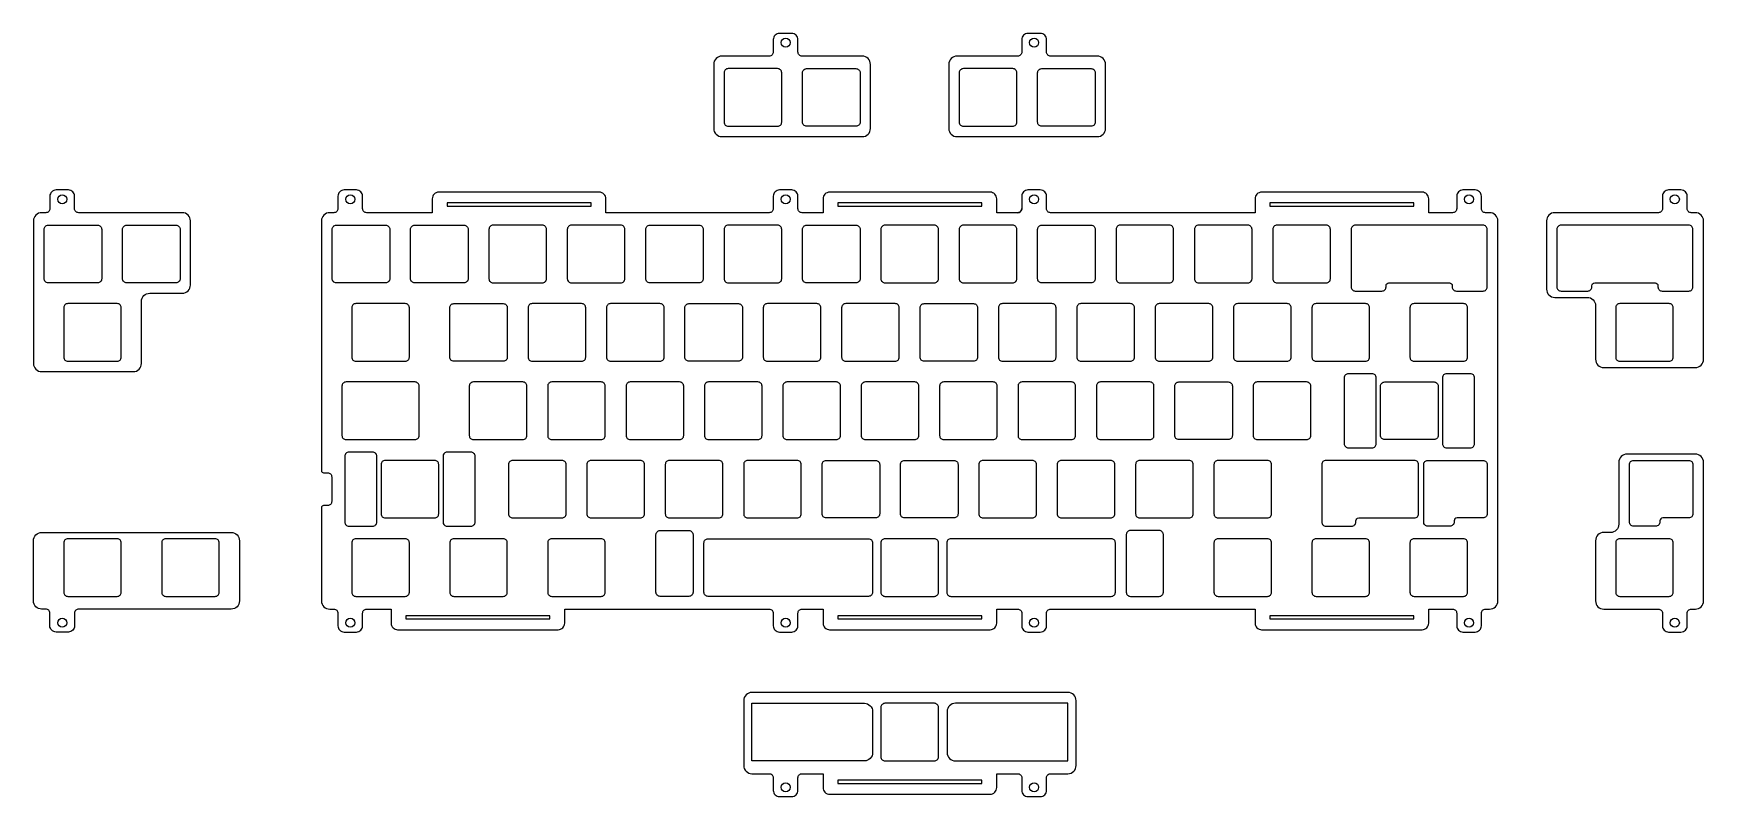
# Model space of a CAD drawing. Header units: millimetres. Extents: x 11 to 417, y 11 to 196.
import ezdxf

# ---------------------------------------------------------------- set-up
doc = ezdxf.new("R2010")
doc.units = ezdxf.units.MM
doc.header["$MEASUREMENT"] = 0
doc.layers.add('line', color=7, linetype='Continuous')
doc.layers.add('REF', color=7, linetype='Continuous')

# ---------------------------------------------------------------- blocks, each defined once
blk = doc.blocks.new('A$C2d617164')
blk.add_line((-3, 0.75), (-3, -2.27))
blk.add_arc((-4, -2.27), 1, 270, 0)

msp = doc.modelspace()

# ---------------------------------------------------------------- linework, layer by layer
at = {"linetype": 'Continuous'}
for points in [[(195.3, 196.39), (192.3, 196.39, 0.414214), (190.8, 194.89), (190.8, 191.87, -0.414214), (189.8, 190.87), (178.32, 190.87, 0.414214), (176.32, 188.87), (176.32, 173.29, 0.414214), (178.32, 171.29), (212.42, 171.29, 0.414214), (214.42, 173.29), (214.42, 188.87, 0.414214), (212.42, 190.87), (197.8, 190.87, -0.414214), (196.8, 191.87), (196.8, 194.89, 0.414214)], [(269.57, 190.87), (258.2, 190.87, -0.414214), (257.2, 191.87), (257.2, 194.89, 0.414214), (255.7, 196.39), (252.7, 196.39, 0.414214), (251.2, 194.89), (251.2, 191.87, -0.414214), (250.2, 190.87), (235.47, 190.87, 0.414214), (233.47, 188.87), (233.47, 173.29, 0.414214), (235.47, 171.29), (269.57, 171.29, 0.414214), (271.57, 173.29), (271.57, 188.87, 0.414214)], [(14, 152.81), (13, 152.81, 0.414214), (11, 150.81), (11, 116.18, 0.414214), (13, 114.18), (35.26, 114.18, 0.414214), (37.26, 116.18), (37.26, 131.23, -0.414214), (39.26, 133.23), (47.17, 133.23, 0.414214), (49.17, 135.23), (49.17, 150.81, 0.414214), (47.17, 152.81), (22, 152.81, -0.414214), (21, 153.81), (21, 156.83, 0.414214), (19.5, 158.33), (16.5, 158.33, 0.414214), (15, 156.83), (15, 153.81, -0.414214)], [(392.63, 115.18), (414.9, 115.18, 0.414214), (416.9, 117.18), (416.9, 150.81, 0.414214), (414.9, 152.81), (413.9, 152.81, -0.414214), (412.9, 153.81), (412.9, 156.83, 0.414214), (411.4, 158.33), (408.4, 158.33, 0.414214), (406.9, 156.83), (406.9, 153.81, -0.414214), (405.9, 152.81), (380.72, 152.81, 0.414214), (378.72, 150.81), (378.72, 134.23, 0.414214), (380.72, 132.23), (388.63, 132.23, -0.414214), (390.63, 130.23), (390.63, 117.18, 0.414214)]]:
    msp.add_lwpolyline(points, format="xyb", close=True, dxfattribs=at)
for points in [[(179.85, 173.82), (191.85, 173.82, 0.414214), (192.85, 174.82), (192.85, 186.82, 0.414214), (191.85, 187.82), (179.85, 187.82, 0.414214), (178.85, 186.82), (178.85, 174.82, 0.414214)], [(210.9, 173.82), (198.9, 173.82, -0.414214), (197.9, 174.82), (197.9, 186.82, -0.414214), (198.9, 187.82), (210.9, 187.82, -0.414214), (211.9, 186.82), (211.9, 174.82, -0.414214)], [(250, 186.82, 0.414214), (249, 187.82), (237, 187.82, 0.414214), (236, 186.82), (236, 174.82, 0.414214), (237, 173.82), (249, 173.82, 0.414214), (250, 174.82)], [(256.05, 187.82), (268.05, 187.82, -0.414214), (269.05, 186.82), (269.05, 174.82, -0.414214), (268.05, 173.82), (256.05, 173.82, -0.414214), (255.05, 174.82), (255.05, 186.82, -0.414214)], [(14.6, 149.76), (26.6, 149.76, -0.414214), (27.6, 148.76), (27.6, 136.76, -0.414214), (26.6, 135.76), (14.6, 135.76, -0.414214), (13.6, 136.76), (13.6, 148.76, -0.414214)], [(45.65, 149.76, -0.414214), (46.65, 148.76), (46.65, 136.76, -0.414214), (45.65, 135.76), (33.65, 135.76, -0.414214), (32.65, 136.76), (32.65, 148.76, -0.414214), (33.65, 149.76)], [(382.25, 149.76, 0.414214), (381.25, 148.76), (381.25, 134.76, 0.414214), (382.25, 133.76), (388.73, 133.76, 0.414214), (389.73, 134.76), (389.73, 135.06, -0.414214), (390.43, 135.76), (405.11, 135.76, -0.414214), (405.81, 135.06), (405.81, 134.76, 0.414214), (406.81, 133.76), (413.3, 133.76, 0.414214), (414.3, 134.76), (414.3, 148.76, 0.414214), (413.3, 149.76)], [(31.36, 130.71), (19.36, 130.71, 0.414214), (18.36, 129.71), (18.36, 117.71, 0.414214), (19.36, 116.71), (31.36, 116.71, 0.414214), (32.36, 117.71), (32.36, 129.71, 0.414214)], [(395.53, 117.71, 0.414214), (396.53, 116.71), (408.53, 116.71, 0.414214), (409.53, 117.71), (409.53, 129.71, 0.414214), (408.53, 130.71), (396.53, 130.71, 0.414214), (395.53, 129.71)], [(22, 56.46, 0.414214), (21, 55.46), (21, 52.39, -0.414214), (19.5, 50.89), (16.5, 50.89, -0.414214), (15, 52.39), (15, 55.46, 0.414214), (14, 56.46), (13, 56.46, -0.414214), (11, 58.46), (11, 73.08, -0.414214), (13, 75.08), (59.08, 75.08, -0.414214), (61.08, 73.08), (61.08, 58.46, -0.414214), (59.08, 56.46)], [(19.36, 73.56, 0.414214), (18.36, 72.56), (18.36, 60.56, 0.414214), (19.36, 59.56), (31.36, 59.56, 0.414214), (32.36, 60.56), (32.36, 72.56, 0.414214), (31.36, 73.56)], [(56.17, 72.56, 0.414214), (55.17, 73.56), (43.17, 73.56, 0.414214), (42.17, 72.56), (42.17, 60.56, 0.414214), (43.17, 59.56), (55.17, 59.56, 0.414214), (56.17, 60.56)], [(229.95, 33.56), (217.95, 33.56, 0.414214), (216.95, 32.56), (216.95, 20.56, 0.414214), (217.95, 19.56), (229.95, 19.56, 0.414214), (230.95, 20.56), (230.95, 32.56, 0.414214)]]:
    msp.add_lwpolyline(points, format="xyb", close=True)
msp.add_lwpolyline([(241.5, 14.06), (241.5, 14.86), (206.5, 14.86), (206.5, 14.06)], close=True)
for centre in [(193.8, 194.14), (254.2, 194.14), (18, 156.08), (409.9, 156.08), (18, 53.14), (193.8, 13.14), (254.2, 13.14)]:
    msp.add_circle(centre, 1.1)
at = {"layer": 'line'}
for points in [[(394.27, 75.08), (392.63, 75.08, 0.414214), (390.63, 73.08), (390.63, 58.46, 0.414214), (392.63, 56.46), (405.9, 56.46, -0.414214), (406.9, 55.46), (406.9, 52.39, 0.414214), (408.4, 50.89), (411.4, 50.89, 0.414214), (412.9, 52.39), (412.9, 55.46, -0.414214), (413.9, 56.46), (414.9, 56.46, 0.414214), (416.9, 58.46), (416.9, 92.13, 0.414214), (414.9, 94.13), (398.27, 94.13, 0.414214), (396.27, 92.13), (396.27, 77.08, -0.414214)], [(413.3, 92.61, -0.414214), (414.3, 91.61), (414.3, 79.61, -0.414214), (413.3, 78.61), (406.97, 78.61, 0.414214), (406.27, 77.91), (406.27, 77.61, -0.414214), (405.27, 76.61), (399.87, 76.61, -0.414214), (398.87, 77.61), (398.87, 91.61, -0.414214), (399.87, 92.61)], [(408.53, 59.56, 0.414214), (409.53, 60.56), (409.53, 72.56, 0.414214), (408.53, 73.56), (396.53, 73.56, 0.414214), (395.53, 72.56), (395.53, 60.56, 0.414214), (396.53, 59.56)], [(183.61, 34.21), (183.61, 18.46, 0.414214), (185.61, 16.46), (189.8, 16.46, -0.414214), (190.8, 15.46), (190.8, 12.39, 0.414214), (192.3, 10.89), (195.3, 10.89, 0.414214), (196.8, 12.39), (196.8, 15.46, -0.414214), (197.8, 16.46), (202.9, 16.46), (202.9, 13.51), (202.9, 13.06, 0.414214), (204.5, 11.46), (243.5, 11.46, 0.414214), (245.1, 13.06), (245.1, 13.51), (245.1, 16.46), (250.2, 16.46, -0.414214), (251.2, 15.46), (251.2, 12.39, 0.414214), (252.7, 10.89), (255.7, 10.89, 0.414214), (257.2, 12.39), (257.2, 15.46, -0.414214), (258.2, 16.46), (262.4, 16.46, 0.414214), (264.4, 18.46), (264.4, 34.21, 0.414214), (262.4, 36.21), (185.61, 36.21, 0.414214)]]:
    msp.add_lwpolyline(points, format="xyb", close=True, dxfattribs=at)
at = {"layer": 'line', "linetype": 'Continuous'}
for points in [[(185.61, 33.56), (212.95, 33.56, -0.414214), (214.95, 31.56), (214.95, 21.56, -0.414214), (212.95, 19.56), (185.61, 19.56)], [(262.4, 33.56), (235.06, 33.56, 0.414214), (233.06, 31.56), (233.06, 21.56, 0.414214), (235.06, 19.56), (262.4, 19.56)]]:
    msp.add_lwpolyline(points, format="xyb", close=True, dxfattribs=at)
at = {"layer": 'line'}
msp.add_circle((409.9, 53.14), 1.1, dxfattribs=at)
at = {"layer": 'REF'}
for p, q in [((206.5, 154.4), (241.5, 154.4)), ((101.52, 54.06), (136.52, 54.06))]:
    msp.add_line(p, q, dxfattribs=at)
for points in [[(245.1, 152.81), (245.1, 156.2, 0.414214), (243.5, 157.8), (204.5, 157.8, 0.414214), (202.9, 156.2), (202.9, 152.81), (197.8, 152.81, -0.414214), (196.8, 153.81), (196.8, 156.83, 0.414214), (195.3, 158.33), (192.3, 158.33, 0.414214), (190.8, 156.83), (190.8, 153.81, -0.414214), (189.8, 152.81), (150.12, 152.81), (150.12, 156.2, 0.414214), (148.52, 157.8), (109.52, 157.8, 0.414214), (107.92, 156.2), (107.92, 152.81), (92, 152.81, -0.414214), (91, 153.81), (91, 156.83, 0.414214), (89.5, 158.33), (86.5, 158.33, 0.414214), (85, 156.83), (85, 153.81, -0.414214), (84, 152.81), (83, 152.81, 0.414214), (81, 150.81), (81, 90.11, 0.414214), (81.5, 89.61), (82.5, 89.61, -0.414214), (83.5, 88.61), (83.5, 82.61, -0.414214), (82.5, 81.61), (81.5, 81.61, 0.414214), (81, 81.11), (81, 58.46, 0.414214), (83, 56.46), (84, 56.46, -0.414214), (85, 55.46), (85, 52.39, 0.414214), (86.5, 50.89), (89.5, 50.89, 0.414214), (91, 52.39), (91, 55.46, -0.414214), (92, 56.46), (97.92, 56.46), (97.92, 53.51), (97.92, 53.06, 0.414214), (99.52, 51.46), (138.52, 51.46, 0.414214), (140.12, 53.06), (140.12, 53.51), (140.12, 56.46), (189.8, 56.46, -0.414214), (190.8, 55.46), (190.8, 52.39, 0.414214), (192.3, 50.89), (195.3, 50.89, 0.414214), (196.8, 52.39), (196.8, 55.46, -0.414214), (197.8, 56.46), (202.9, 56.46), (202.9, 53.51), (202.9, 53.06, 0.414214), (204.5, 51.46), (243.5, 51.46, 0.414214), (245.1, 53.06), (245.1, 53.51), (245.1, 56.46), (250.2, 56.46, -0.414214), (251.2, 55.46), (251.2, 52.39, 0.414214), (252.7, 50.89), (255.7, 50.89, 0.414214), (257.2, 52.39), (257.2, 55.46, -0.414214), (258.2, 56.46), (307.89, 56.46), (307.89, 53.51), (307.89, 53.06, 0.414214), (309.49, 51.46), (348.49, 51.46, 0.414214), (350.09, 53.06), (350.09, 53.51), (350.09, 56.46), (355.9, 56.46, -0.414214), (356.9, 55.46), (356.9, 52.39, 0.414214), (358.4, 50.89), (361.4, 50.89, 0.414214), (362.9, 52.39), (362.9, 55.46, -0.414214), (363.9, 56.46), (364.9, 56.46, 0.414214), (366.9, 58.46), (366.9, 150.81, 0.414214), (364.9, 152.81), (363.9, 152.81, -0.414214), (362.9, 153.81), (362.9, 156.83, 0.414214), (361.4, 158.33), (358.4, 158.33, 0.414214), (356.9, 156.83), (356.9, 153.81, -0.414214), (355.9, 152.81), (350.09, 152.81), (350.09, 156.2, 0.414214), (348.49, 157.8), (309.49, 157.8, 0.414214), (307.89, 156.2), (307.89, 152.81), (258.2, 152.81, -0.414214), (257.2, 153.81), (257.2, 156.83, 0.414214), (255.7, 158.33), (252.7, 158.33, 0.414214), (251.2, 156.83), (251.2, 153.81, -0.414214), (250.2, 152.81)], [(84.6, 149.76), (96.6, 149.76, -0.414214), (97.6, 148.76), (97.6, 136.76, -0.414214), (96.6, 135.76), (84.6, 135.76, -0.414214), (83.6, 136.76), (83.6, 148.76, -0.414214)], [(115.65, 149.76, -0.414214), (116.65, 148.76), (116.65, 136.76, -0.414214), (115.65, 135.76), (103.65, 135.76, -0.414214), (102.65, 136.76), (102.65, 148.76, -0.414214), (103.65, 149.76)], [(122.7, 135.76), (134.7, 135.76, 0.414214), (135.7, 136.76), (135.7, 148.76, 0.414214), (134.7, 149.76), (122.7, 149.76, 0.414214), (121.7, 148.76), (121.7, 136.76, 0.414214)], [(153.75, 135.76, 0.414214), (154.75, 136.76), (154.75, 148.76, 0.414214), (153.75, 149.76), (141.75, 149.76, 0.414214), (140.75, 148.76), (140.75, 136.76, 0.414214), (141.75, 135.76)], [(173.8, 148.76), (173.8, 136.76, -0.414214), (172.8, 135.76), (160.8, 135.76, -0.414214), (159.8, 136.76), (159.8, 148.76, -0.414214), (160.8, 149.76), (172.8, 149.76, -0.414214)], [(179.85, 135.76), (191.85, 135.76, 0.414214), (192.85, 136.76), (192.85, 148.76, 0.414214), (191.85, 149.76), (179.85, 149.76, 0.414214), (178.85, 148.76), (178.85, 136.76, 0.414214)], [(210.9, 135.76), (198.9, 135.76, -0.414214), (197.9, 136.76), (197.9, 148.76, -0.414214), (198.9, 149.76), (210.9, 149.76, -0.414214), (211.9, 148.76), (211.9, 136.76, -0.414214)], [(216.95, 136.76, 0.414214), (217.95, 135.76), (229.95, 135.76, 0.414214), (230.95, 136.76), (230.95, 148.76, 0.414214), (229.95, 149.76), (217.95, 149.76, 0.414214), (216.95, 148.76)], [(250, 148.76, 0.414214), (249, 149.76), (237, 149.76, 0.414214), (236, 148.76), (236, 136.76, 0.414214), (237, 135.76), (249, 135.76, 0.414214), (250, 136.76)], [(256.05, 149.76), (268.05, 149.76, -0.414214), (269.05, 148.76), (269.05, 136.76, -0.414214), (268.05, 135.76), (256.05, 135.76, -0.414214), (255.05, 136.76), (255.05, 148.76, -0.414214)], [(288.1, 136.76), (288.1, 148.76, 0.414214), (287.1, 149.76), (275.1, 149.76, 0.414214), (274.1, 148.76), (274.1, 136.76, 0.414214), (275.1, 135.76), (287.1, 135.76, 0.414214)], [(307.15, 148.76, 0.414214), (306.15, 149.76), (294.15, 149.76, 0.414214), (293.15, 148.76), (293.15, 136.76, 0.414214), (294.15, 135.76), (306.15, 135.76, 0.414214), (307.15, 136.76)], [(326.2, 136.76), (326.2, 148.76, 0.414214), (325.2, 149.76), (313.2, 149.76, 0.414214), (312.2, 148.76), (312.2, 136.76, 0.414214), (313.2, 135.76), (325.2, 135.76, 0.414214)], [(332.25, 149.76, 0.414214), (331.25, 148.76), (331.25, 134.76, 0.414214), (332.25, 133.76), (338.73, 133.76, 0.414214), (339.73, 134.76), (339.73, 135.06, -0.414214), (340.43, 135.76), (355.11, 135.76, -0.414214), (355.81, 135.06), (355.81, 134.76, 0.414214), (356.81, 133.76), (363.3, 133.76, 0.414214), (364.3, 134.76), (364.3, 148.76, 0.414214), (363.3, 149.76)], [(101.36, 130.71), (89.36, 130.71, 0.414214), (88.36, 129.71), (88.36, 117.71, 0.414214), (89.36, 116.71), (101.36, 116.71, 0.414214), (102.36, 117.71), (102.36, 129.71, 0.414214)], [(125.17, 130.71, -0.414214), (126.17, 129.71), (126.17, 117.71, -0.414214), (125.17, 116.71), (113.17, 116.71, -0.414214), (112.17, 117.71), (112.17, 129.71, -0.414214), (113.17, 130.71)], [(131.22, 117.71, 0.414214), (132.22, 116.71), (144.22, 116.71, 0.414214), (145.22, 117.71), (145.22, 129.71, 0.414214), (144.22, 130.71), (132.22, 130.71, 0.414214), (131.22, 129.71)], [(150.27, 129.71), (150.27, 117.71, 0.414214), (151.27, 116.71), (163.27, 116.71, 0.414214), (164.27, 117.71), (164.27, 129.71, 0.414214), (163.27, 130.71), (151.27, 130.71, 0.414214)], [(169.32, 117.71), (169.32, 129.71, -0.414214), (170.32, 130.71), (182.32, 130.71, -0.414214), (183.32, 129.71), (183.32, 117.71, -0.414214), (182.32, 116.71), (170.32, 116.71, -0.414214)], [(201.37, 116.71, 0.414214), (202.37, 117.71), (202.37, 129.71, 0.414214), (201.37, 130.71), (189.37, 130.71, 0.414214), (188.37, 129.71), (188.37, 117.71, 0.414214), (189.37, 116.71)], [(208.42, 130.71, 0.414214), (207.42, 129.71), (207.42, 117.71, 0.414214), (208.42, 116.71), (220.42, 116.71, 0.414214), (221.42, 117.71), (221.42, 129.71, 0.414214), (220.42, 130.71)], [(226.47, 117.71), (226.47, 129.71, -0.414214), (227.47, 130.71), (239.47, 130.71, -0.414214), (240.47, 129.71), (240.47, 117.71, -0.414214), (239.47, 116.71), (227.47, 116.71, -0.414214)], [(245.52, 129.71), (245.52, 117.71, 0.414214), (246.52, 116.71), (258.52, 116.71, 0.414214), (259.52, 117.71), (259.52, 129.71, 0.414214), (258.52, 130.71), (246.52, 130.71, 0.414214)], [(277.57, 130.71), (265.57, 130.71, 0.414214), (264.57, 129.71), (264.57, 117.71, 0.414214), (265.57, 116.71), (277.57, 116.71, 0.414214), (278.57, 117.71), (278.57, 129.71, 0.414214)], [(283.62, 129.71), (283.62, 117.71, 0.414214), (284.62, 116.71), (296.62, 116.71, 0.414214), (297.62, 117.71), (297.62, 129.71, 0.414214), (296.62, 130.71), (284.62, 130.71, 0.414214)], [(302.67, 117.71, 0.414214), (303.67, 116.71), (315.67, 116.71, 0.414214), (316.67, 117.71), (316.67, 129.71, 0.414214), (315.67, 130.71), (303.67, 130.71, 0.414214), (302.67, 129.71)], [(321.72, 117.71, 0.414214), (322.72, 116.71), (334.72, 116.71, 0.414214), (335.72, 117.71), (335.72, 129.71, 0.414214), (334.72, 130.71), (322.72, 130.71, 0.414214), (321.72, 129.71)], [(345.53, 117.71, 0.414214), (346.53, 116.71), (358.53, 116.71, 0.414214), (359.53, 117.71), (359.53, 129.71, 0.414214), (358.53, 130.71), (346.53, 130.71, 0.414214), (345.53, 129.71)], [(337.35, 112.66, 0.414214), (336.35, 113.66), (330.55, 113.66, 0.414214), (329.55, 112.66), (329.55, 96.66, 0.414214), (330.55, 95.66), (336.35, 95.66, 0.414214), (337.35, 96.66)], [(361.23, 96.66), (361.23, 112.66, 0.414214), (360.23, 113.66), (354.43, 113.66, 0.414214), (353.43, 112.66), (353.43, 96.66, 0.414214), (354.43, 95.66), (360.23, 95.66, 0.414214)], [(103.74, 97.66, 0.414214), (104.74, 98.66), (104.74, 110.66, 0.414214), (103.74, 111.66), (86.98, 111.66, 0.414214), (85.98, 110.66), (85.98, 98.66, 0.414214), (86.98, 97.66)], [(116.93, 98.66, 0.414214), (117.93, 97.66), (129.93, 97.66, 0.414214), (130.93, 98.66), (130.93, 110.66, 0.414214), (129.93, 111.66), (117.93, 111.66, 0.414214), (116.93, 110.66)], [(136.98, 111.66, 0.414214), (135.98, 110.66), (135.98, 98.66, 0.414214), (136.98, 97.66), (148.98, 97.66, 0.414214), (149.98, 98.66), (149.98, 110.66, 0.414214), (148.98, 111.66)], [(169.03, 110.66, 0.414214), (168.03, 111.66), (156.03, 111.66, 0.414214), (155.03, 110.66), (155.03, 98.66, 0.414214), (156.03, 97.66), (168.03, 97.66, 0.414214), (169.03, 98.66)], [(188.08, 98.66), (188.08, 110.66, 0.414214), (187.08, 111.66), (175.08, 111.66, 0.414214), (174.08, 110.66), (174.08, 98.66, 0.414214), (175.08, 97.66), (187.08, 97.66, 0.414214)], [(194.13, 97.66), (206.13, 97.66, 0.414214), (207.13, 98.66), (207.13, 110.66, 0.414214), (206.13, 111.66), (194.13, 111.66, 0.414214), (193.13, 110.66), (193.13, 98.66, 0.414214)], [(212.18, 110.66), (212.18, 98.66, 0.414214), (213.18, 97.66), (225.18, 97.66, 0.414214), (226.18, 98.66), (226.18, 110.66, 0.414214), (225.18, 111.66), (213.18, 111.66, 0.414214)], [(245.23, 98.66), (245.23, 110.66, 0.414214), (244.23, 111.66), (232.23, 111.66, 0.414214), (231.23, 110.66), (231.23, 98.66, 0.414214), (232.23, 97.66), (244.23, 97.66, 0.414214)], [(264.28, 98.66), (264.28, 110.66, 0.414214), (263.28, 111.66), (251.28, 111.66, 0.414214), (250.28, 110.66), (250.28, 98.66, 0.414214), (251.28, 97.66), (263.28, 97.66, 0.414214)], [(269.33, 98.66, 0.414214), (270.33, 97.66), (282.33, 97.66, 0.414214), (283.33, 98.66), (283.33, 110.66, 0.414214), (282.33, 111.66), (270.33, 111.66, 0.414214), (269.33, 110.66)], [(302.38, 110.66), (302.38, 98.66, -0.414214), (301.38, 97.66), (289.38, 97.66, -0.414214), (288.38, 98.66), (288.38, 110.66, -0.414214), (289.38, 111.66), (301.38, 111.66, -0.414214)], [(320.43, 97.66, 0.414214), (321.43, 98.66), (321.43, 110.66, 0.414214), (320.43, 111.66), (308.43, 111.66, 0.414214), (307.43, 110.66), (307.43, 98.66, 0.414214), (308.43, 97.66)], [(339.39, 111.66), (351.39, 111.66, -0.414214), (352.39, 110.66), (352.39, 98.66, -0.414214), (351.39, 97.66), (339.39, 97.66, -0.414214), (338.39, 98.66), (338.39, 110.66, -0.414214)], [(93.46, 76.61, 0.414214), (94.46, 77.61), (94.46, 93.61, 0.414214), (93.46, 94.61), (87.66, 94.61, 0.414214), (86.66, 93.61), (86.66, 77.61, 0.414214), (87.66, 76.61)], [(118.34, 77.61), (118.34, 93.61, 0.414214), (117.34, 94.61), (111.54, 94.61, 0.414214), (110.54, 93.61), (110.54, 77.61, 0.414214), (111.54, 76.61), (117.34, 76.61, 0.414214)], [(109.5, 79.61), (109.5, 91.61, 0.414214), (108.5, 92.61), (96.5, 92.61, 0.414214), (95.5, 91.61), (95.5, 79.61, 0.414214), (96.5, 78.61), (108.5, 78.61, 0.414214)], [(139.46, 78.61, 0.414214), (140.46, 79.61), (140.46, 91.61, 0.414214), (139.46, 92.61), (127.46, 92.61, 0.414214), (126.46, 91.61), (126.46, 79.61, 0.414214), (127.46, 78.61)], [(159.51, 79.61), (159.51, 91.61, 0.414214), (158.51, 92.61), (146.51, 92.61, 0.414214), (145.51, 91.61), (145.51, 79.61, 0.414214), (146.51, 78.61), (158.51, 78.61, 0.414214)], [(165.56, 92.61, 0.414214), (164.56, 91.61), (164.56, 79.61, 0.414214), (165.56, 78.61), (177.56, 78.61, 0.414214), (178.56, 79.61), (178.56, 91.61, 0.414214), (177.56, 92.61)], [(197.61, 91.61, 0.414214), (196.61, 92.61), (184.61, 92.61, 0.414214), (183.61, 91.61), (183.61, 79.61, 0.414214), (184.61, 78.61), (196.61, 78.61, 0.414214), (197.61, 79.61)], [(203.66, 92.61), (215.66, 92.61, -0.414214), (216.66, 91.61), (216.66, 79.61, -0.414214), (215.66, 78.61), (203.66, 78.61, -0.414214), (202.66, 79.61), (202.66, 91.61, -0.414214)], [(235.71, 79.61, -0.414214), (234.71, 78.61), (222.71, 78.61, -0.414214), (221.71, 79.61), (221.71, 91.61, -0.414214), (222.71, 92.61), (234.71, 92.61, -0.414214), (235.71, 91.61)], [(253.76, 92.61), (241.76, 92.61, 0.414214), (240.76, 91.61), (240.76, 79.61, 0.414214), (241.76, 78.61), (253.76, 78.61, 0.414214), (254.76, 79.61), (254.76, 91.61, 0.414214)], [(273.81, 91.61, 0.414214), (272.81, 92.61), (260.81, 92.61, 0.414214), (259.81, 91.61), (259.81, 79.61, 0.414214), (260.81, 78.61), (272.81, 78.61, 0.414214), (273.81, 79.61)], [(292.86, 79.61), (292.86, 91.61, 0.414214), (291.86, 92.61), (279.86, 92.61, 0.414214), (278.86, 91.61), (278.86, 79.61, 0.414214), (279.86, 78.61), (291.86, 78.61, 0.414214)], [(297.91, 79.61, 0.414214), (298.91, 78.61), (310.91, 78.61, 0.414214), (311.91, 79.61), (311.91, 91.61, 0.414214), (310.91, 92.61), (298.91, 92.61, 0.414214), (297.91, 91.61)], [(332.39, 77.91, -0.414214), (333.09, 78.61), (346.63, 78.61, 0.414214), (347.63, 79.61), (347.63, 91.61, 0.414214), (346.63, 92.61), (325.1, 92.61, 0.414214), (324.1, 91.61), (324.1, 77.61, 0.414214), (325.1, 76.61), (331.39, 76.61, 0.414214), (332.39, 77.61)], [(363.3, 92.61, -0.414214), (364.3, 91.61), (364.3, 79.61, -0.414214), (363.3, 78.61), (356.97, 78.61, 0.414214), (356.27, 77.91), (356.27, 77.61, -0.414214), (355.27, 76.61), (349.87, 76.61, -0.414214), (348.87, 77.61), (348.87, 91.61, -0.414214), (349.87, 92.61)], [(89.36, 73.56, 0.414214), (88.36, 72.56), (88.36, 60.56, 0.414214), (89.36, 59.56), (101.36, 59.56, 0.414214), (102.36, 60.56), (102.36, 72.56, 0.414214), (101.36, 73.56)], [(126.17, 72.56, 0.414214), (125.17, 73.56), (113.17, 73.56, 0.414214), (112.17, 72.56), (112.17, 60.56, 0.414214), (113.17, 59.56), (125.17, 59.56, 0.414214), (126.17, 60.56)], [(148.98, 59.56, 0.414214), (149.98, 60.56), (149.98, 72.56, 0.414214), (148.98, 73.56), (136.98, 73.56, 0.414214), (135.98, 72.56), (135.98, 60.56, 0.414214), (136.98, 59.56)], [(162.3, 74.56, -0.414214), (163.3, 75.56), (170.3, 75.56, -0.414214), (171.3, 74.56), (171.3, 60.56, -0.414214), (170.3, 59.56), (163.3, 59.56, -0.414214), (162.3, 60.56)], [(213.95, 59.56), (174.95, 59.56, -0.414214), (173.95, 60.56), (173.95, 72.56, -0.414214), (174.95, 73.56), (213.95, 73.56, -0.414214), (214.95, 72.56), (214.95, 60.56, -0.414214)], [(229.95, 73.56), (217.95, 73.56, 0.414214), (216.95, 72.56), (216.95, 60.56, 0.414214), (217.95, 59.56), (229.95, 59.56, 0.414214), (230.95, 60.56), (230.95, 72.56, 0.414214)], [(272.95, 73.56), (233.95, 73.56, 0.414214), (232.95, 72.56), (232.95, 60.56, 0.414214), (233.95, 59.56), (272.95, 59.56, 0.414214), (273.95, 60.56), (273.95, 72.56, 0.414214)], [(276.6, 60.56, 0.414214), (277.6, 59.56), (284.6, 59.56, 0.414214), (285.6, 60.56), (285.6, 74.56, 0.414214), (284.6, 75.56), (277.6, 75.56, 0.414214), (276.6, 74.56)], [(298.91, 73.56, 0.414214), (297.91, 72.56), (297.91, 60.56, 0.414214), (298.91, 59.56), (310.91, 59.56, 0.414214), (311.91, 60.56), (311.91, 72.56, 0.414214), (310.91, 73.56)], [(335.72, 72.56, 0.414214), (334.72, 73.56), (322.72, 73.56, 0.414214), (321.72, 72.56), (321.72, 60.56, 0.414214), (322.72, 59.56), (334.72, 59.56, 0.414214), (335.72, 60.56)], [(358.53, 59.56, 0.414214), (359.53, 60.56), (359.53, 72.56, 0.414214), (358.53, 73.56), (346.53, 73.56, 0.414214), (345.53, 72.56), (345.53, 60.56, 0.414214), (346.53, 59.56)]]:
    msp.add_lwpolyline(points, format="xyb", close=True, dxfattribs=at)
for points in [[(111.52, 155.2), (111.52, 154.4), (146.52, 154.4), (146.52, 155.2)], [(346.49, 154.4), (346.49, 155.2), (311.49, 155.2), (311.49, 154.4)], [(241.5, 54.06), (241.5, 54.86), (206.5, 54.86), (206.5, 54.06)]]:
    msp.add_lwpolyline(points, close=True, dxfattribs=at)
for points in [[(241.5, 154.4), (241.5, 155.2), (206.5, 155.2), (206.5, 154.4)], [(136.52, 54.06), (136.52, 54.86), (101.52, 54.86), (101.52, 54.06)], [(346.49, 54.86), (311.49, 54.86), (311.49, 54.06), (346.49, 54.06), (346.49, 54.86)]]:
    msp.add_lwpolyline(points, dxfattribs=at)
for centre in [(88, 156.08), (193.8, 156.08), (254.2, 156.08), (359.9, 156.08), (88, 53.14), (193.8, 53.14), (254.2, 53.14), (359.9, 53.14)]:
    msp.add_circle(centre, 1.1, dxfattribs=at)

# ---------------------------------------------------------------- block references
at = {"layer": 'REF', "linetype": 'Continuous'}
msp.add_blockref('A$C2d617164', (254.2, 156.08), dxfattribs=at)

doc.saveas('drawing.dxf')
